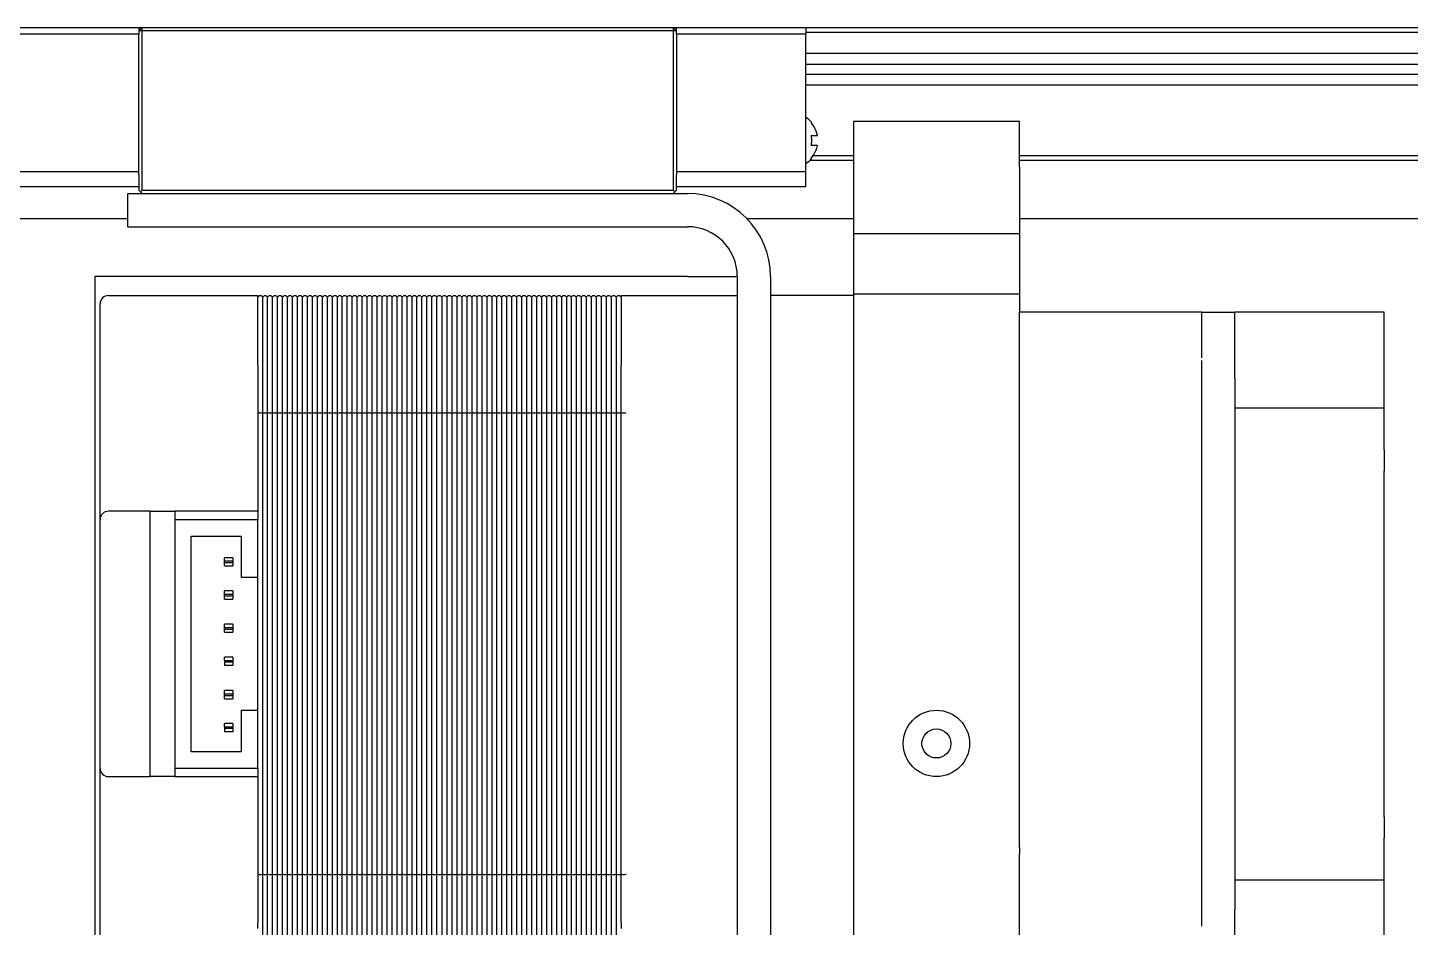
# Model space of a CAD drawing. Header units: millimetres. Extents: x -300 to 1184, y 5 to 1469.
# Drawn here: x 335.7 to 391.2, y 277.4 to 313.5 of the extents above; entities that cross this region are included whole.
import ezdxf

# ---------------------------------------------------------------- set-up
doc = ezdxf.new("R2010")
doc.units = ezdxf.units.MM

msp = doc.modelspace()

# ---------------------------------------------------------------- linework, layer by layer
at = {"color": 7, "linetype": 'Continuous', "lineweight": 25}
for p, q in [((334.97, 313.511), (340.17, 313.511)), ((340.303, 313.511), (340.17, 313.378)), ((340.17, 313.511), (340.17, 313.378)), ((340.17, 313.511), (340.303, 313.511)), ((340.303, 313.378), (340.17, 313.378)), ((340.17, 313.378), (340.17, 313.244)), ((340.303, 313.511), (361.636, 313.511)), ((340.303, 313.378), (340.303, 313.511)), ((340.303, 306.978), (340.303, 313.378)), ((361.636, 313.378), (340.303, 313.378)), ((361.636, 313.511), (361.636, 313.378)), ((361.77, 313.378), (361.636, 313.511)), ((361.636, 313.511), (361.77, 313.511)), ((361.636, 313.378), (361.636, 306.978)), ((361.77, 313.378), (361.636, 313.378)), ((361.77, 313.378), (361.77, 313.511)), ((361.77, 313.511), (366.97, 313.511)), ((361.77, 313.244), (361.77, 313.378)), ((366.97, 313.511), (366.97, 313.244)), ((366.97, 313.511), (494.39, 313.511)), ((461.057, 313.311), (366.97, 313.311)), ((340.17, 313.244), (334.97, 313.244)), ((340.17, 307.732), (340.17, 313.244)), ((366.97, 313.244), (361.77, 313.244)), ((361.77, 313.244), (361.77, 307.732)), ((366.97, 307.732), (366.97, 313.244)), ((366.97, 312.479), (461.057, 312.479)), ((366.97, 312.043), (461.057, 312.043)), ((366.97, 311.646), (461.057, 311.646)), ((366.97, 311.21), (461.057, 311.21)), ((367.179, 309.695), (367.204, 309.695)), ((375.542, 309.744), (368.875, 309.744)), ((368.875, 309.744), (368.875, 307.905)), ((375.542, 307.905), (375.542, 309.744)), ((367.179, 309.181), (367.432, 309.181)), ((367.432, 308.775), (367.179, 308.775)), ((367.263, 308.378), (368.875, 308.378)), ((375.542, 308.378), (461.057, 308.378)), ((368.875, 308.178), (367.125, 308.178)), ((367.204, 308.261), (367.179, 308.261)), ((368.875, 307.905), (368.875, 305.243)), ((461.057, 308.178), (375.542, 308.178)), ((375.542, 307.905), (375.542, 305.243)), ((334.97, 307.732), (340.17, 307.732)), ((340.17, 307.598), (340.17, 307.732)), ((340.17, 307.598), (340.17, 306.978)), ((361.77, 307.732), (366.97, 307.732)), ((361.77, 307.732), (361.77, 307.598)), ((361.77, 306.978), (361.77, 307.598)), ((366.97, 307.111), (366.97, 307.732)), ((340.17, 307.111), (334.97, 307.111)), ((339.731, 305.511), (339.731, 306.844)), ((339.731, 306.844), (362.209, 306.844)), ((340.17, 306.978), (340.236, 306.911)), ((340.236, 306.911), (340.303, 306.978)), ((340.303, 306.844), (340.236, 306.911)), ((340.303, 306.978), (361.636, 306.978)), ((361.636, 306.978), (361.703, 306.911)), ((361.703, 306.911), (361.636, 306.844)), ((361.77, 306.978), (361.703, 306.911)), ((366.97, 307.111), (361.77, 307.111)), ((247.724, 305.844), (339.731, 305.844)), ((364.589, 305.844), (368.875, 305.844)), ((375.542, 305.844), (477.057, 305.844)), ((339.731, 305.511), (362.209, 305.511)), ((368.875, 305.243), (368.875, 302.808)), ((368.875, 305.243), (375.542, 305.243)), ((375.542, 305.243), (375.542, 302.808)), ((338.397, 303.511), (338.397, 269.846)), ((362.209, 303.511), (338.397, 303.511)), ((362.209, 303.511), (364.158, 303.511)), ((364.209, 303.511), (364.209, 274.644)), ((365.542, 303.511), (365.542, 274.644)), ((338.942, 302.744), (344.942, 302.744)), ((345.009, 302.744), (344.942, 302.678)), ((344.942, 302.647), (344.942, 302.744)), ((345.009, 302.744), (345.075, 302.744)), ((345.142, 302.678), (345.075, 302.744)), ((345.209, 302.744), (345.142, 302.678)), ((345.209, 302.744), (345.275, 302.744)), ((345.342, 302.678), (345.275, 302.744)), ((345.409, 302.744), (345.342, 302.678)), ((345.409, 302.744), (345.475, 302.744)), ((345.542, 302.678), (345.475, 302.744)), ((345.609, 302.744), (345.542, 302.678)), ((345.609, 302.744), (345.675, 302.744)), ((345.742, 302.678), (345.675, 302.744)), ((345.809, 302.744), (345.742, 302.678)), ((345.809, 302.744), (345.875, 302.744)), ((345.942, 302.678), (345.875, 302.744)), ((346.009, 302.744), (345.942, 302.678)), ((346.009, 302.744), (346.075, 302.744)), ((346.142, 302.678), (346.075, 302.744)), ((346.209, 302.744), (346.142, 302.678)), ((346.209, 302.744), (346.275, 302.744)), ((346.342, 302.678), (346.275, 302.744)), ((346.409, 302.744), (346.342, 302.678)), ((346.409, 302.744), (346.475, 302.744)), ((346.542, 302.678), (346.475, 302.744)), ((346.609, 302.744), (346.542, 302.678)), ((346.609, 302.744), (346.675, 302.744)), ((346.742, 302.678), (346.675, 302.744)), ((346.809, 302.744), (346.742, 302.678)), ((346.809, 302.744), (346.875, 302.744)), ((346.942, 302.678), (346.875, 302.744)), ((347.009, 302.744), (346.942, 302.678)), ((347.009, 302.744), (347.075, 302.744)), ((347.142, 302.678), (347.075, 302.744)), ((347.209, 302.744), (347.142, 302.678)), ((347.209, 302.744), (347.275, 302.744)), ((347.342, 302.678), (347.275, 302.744)), ((347.409, 302.744), (347.342, 302.678)), ((347.409, 302.744), (347.475, 302.744)), ((347.542, 302.678), (347.475, 302.744)), ((347.609, 302.744), (347.542, 302.678)), ((347.609, 302.744), (347.675, 302.744)), ((347.742, 302.678), (347.675, 302.744)), ((347.809, 302.744), (347.742, 302.678)), ((347.809, 302.744), (347.875, 302.744)), ((347.942, 302.678), (347.875, 302.744)), ((348.009, 302.744), (347.942, 302.678)), ((348.009, 302.744), (348.075, 302.744)), ((348.142, 302.678), (348.075, 302.744)), ((348.209, 302.744), (348.142, 302.678)), ((348.209, 302.744), (348.275, 302.744)), ((348.342, 302.678), (348.275, 302.744)), ((348.409, 302.744), (348.342, 302.678)), ((348.409, 302.744), (348.475, 302.744)), ((348.542, 302.678), (348.475, 302.744)), ((348.609, 302.744), (348.542, 302.678)), ((348.609, 302.744), (348.675, 302.744)), ((348.742, 302.678), (348.675, 302.744)), ((348.809, 302.744), (348.742, 302.678)), ((348.809, 302.744), (348.875, 302.744)), ((348.942, 302.678), (348.875, 302.744)), ((349.009, 302.744), (348.942, 302.678)), ((349.009, 302.744), (349.075, 302.744)), ((349.142, 302.678), (349.075, 302.744)), ((349.209, 302.744), (349.142, 302.678)), ((349.209, 302.744), (349.275, 302.744)), ((349.342, 302.678), (349.275, 302.744)), ((349.409, 302.744), (349.342, 302.678)), ((349.409, 302.744), (349.475, 302.744)), ((349.542, 302.678), (349.475, 302.744)), ((349.609, 302.744), (349.542, 302.678)), ((349.609, 302.744), (349.675, 302.744)), ((349.742, 302.678), (349.675, 302.744)), ((349.809, 302.744), (349.742, 302.678)), ((349.809, 302.744), (349.875, 302.744)), ((349.942, 302.678), (349.875, 302.744)), ((350.009, 302.744), (349.942, 302.678)), ((350.009, 302.744), (350.075, 302.744)), ((350.142, 302.678), (350.075, 302.744)), ((350.209, 302.744), (350.142, 302.678)), ((350.209, 302.744), (350.275, 302.744)), ((350.342, 302.678), (350.275, 302.744)), ((350.409, 302.744), (350.342, 302.678)), ((350.409, 302.744), (350.475, 302.744)), ((350.542, 302.678), (350.475, 302.744)), ((350.609, 302.744), (350.542, 302.678)), ((350.609, 302.744), (350.675, 302.744)), ((350.742, 302.678), (350.675, 302.744)), ((350.809, 302.744), (350.742, 302.678)), ((350.809, 302.744), (350.875, 302.744)), ((350.942, 302.678), (350.875, 302.744)), ((351.009, 302.744), (350.942, 302.678)), ((351.009, 302.744), (351.075, 302.744)), ((351.142, 302.678), (351.075, 302.744)), ((351.209, 302.744), (351.142, 302.678)), ((351.209, 302.744), (351.275, 302.744)), ((351.342, 302.678), (351.275, 302.744)), ((351.409, 302.744), (351.342, 302.678)), ((351.409, 302.744), (351.475, 302.744)), ((351.542, 302.678), (351.475, 302.744)), ((351.609, 302.744), (351.542, 302.678)), ((351.609, 302.744), (351.675, 302.744)), ((351.742, 302.678), (351.675, 302.744)), ((351.809, 302.744), (351.742, 302.678)), ((351.809, 302.744), (351.875, 302.744)), ((351.942, 302.678), (351.875, 302.744)), ((352.009, 302.744), (351.942, 302.678)), ((352.009, 302.744), (352.075, 302.744)), ((352.142, 302.678), (352.075, 302.744)), ((352.209, 302.744), (352.142, 302.678)), ((352.209, 302.744), (352.275, 302.744)), ((352.342, 302.678), (352.275, 302.744)), ((352.409, 302.744), (352.342, 302.678)), ((352.409, 302.744), (352.475, 302.744)), ((352.542, 302.678), (352.475, 302.744)), ((352.609, 302.744), (352.542, 302.678)), ((352.609, 302.744), (352.675, 302.744)), ((352.742, 302.678), (352.675, 302.744)), ((352.809, 302.744), (352.742, 302.678)), ((352.809, 302.744), (352.875, 302.744)), ((352.942, 302.678), (352.875, 302.744)), ((353.009, 302.744), (352.942, 302.678)), ((353.009, 302.744), (353.075, 302.744)), ((353.142, 302.678), (353.075, 302.744)), ((353.209, 302.744), (353.142, 302.678)), ((353.209, 302.744), (353.275, 302.744)), ((353.342, 302.678), (353.275, 302.744)), ((353.409, 302.744), (353.342, 302.678)), ((353.409, 302.744), (353.475, 302.744)), ((353.542, 302.678), (353.475, 302.744)), ((353.609, 302.744), (353.542, 302.678)), ((353.609, 302.744), (353.675, 302.744)), ((353.742, 302.678), (353.675, 302.744)), ((353.809, 302.744), (353.742, 302.678)), ((353.809, 302.744), (353.875, 302.744)), ((353.942, 302.678), (353.875, 302.744)), ((354.009, 302.744), (353.942, 302.678)), ((354.009, 302.744), (354.075, 302.744)), ((354.142, 302.678), (354.075, 302.744)), ((354.209, 302.744), (354.142, 302.678)), ((354.209, 302.744), (354.275, 302.744)), ((354.342, 302.678), (354.275, 302.744)), ((354.409, 302.744), (354.342, 302.678)), ((354.409, 302.744), (354.475, 302.744)), ((354.542, 302.678), (354.475, 302.744)), ((354.609, 302.744), (354.542, 302.678)), ((354.609, 302.744), (354.675, 302.744)), ((354.742, 302.678), (354.675, 302.744)), ((354.809, 302.744), (354.742, 302.678)), ((354.809, 302.744), (354.875, 302.744)), ((354.942, 302.678), (354.875, 302.744)), ((355.009, 302.744), (354.942, 302.678)), ((355.009, 302.744), (355.075, 302.744)), ((355.142, 302.678), (355.075, 302.744)), ((355.209, 302.744), (355.142, 302.678)), ((355.209, 302.744), (355.275, 302.744)), ((355.342, 302.678), (355.275, 302.744)), ((355.409, 302.744), (355.342, 302.678)), ((355.409, 302.744), (355.475, 302.744)), ((355.542, 302.678), (355.475, 302.744)), ((355.609, 302.744), (355.542, 302.678)), ((355.609, 302.744), (355.675, 302.744)), ((355.742, 302.678), (355.675, 302.744)), ((355.809, 302.744), (355.742, 302.678)), ((355.809, 302.744), (355.875, 302.744)), ((355.942, 302.678), (355.875, 302.744)), ((356.009, 302.744), (355.942, 302.678)), ((356.009, 302.744), (356.075, 302.744)), ((356.142, 302.678), (356.075, 302.744)), ((356.209, 302.744), (356.142, 302.678)), ((356.209, 302.744), (356.275, 302.744)), ((356.342, 302.678), (356.275, 302.744)), ((356.409, 302.744), (356.342, 302.678)), ((356.409, 302.744), (356.475, 302.744)), ((356.542, 302.678), (356.475, 302.744)), ((356.609, 302.744), (356.542, 302.678)), ((356.609, 302.744), (356.675, 302.744)), ((356.742, 302.678), (356.675, 302.744)), ((356.809, 302.744), (356.742, 302.678)), ((356.809, 302.744), (356.875, 302.744)), ((356.942, 302.678), (356.875, 302.744)), ((357.009, 302.744), (356.942, 302.678)), ((357.009, 302.744), (357.075, 302.744)), ((357.142, 302.678), (357.075, 302.744)), ((357.209, 302.744), (357.142, 302.678)), ((357.209, 302.744), (357.275, 302.744)), ((357.342, 302.678), (357.275, 302.744)), ((357.409, 302.744), (357.342, 302.678)), ((357.409, 302.744), (357.475, 302.744)), ((357.542, 302.678), (357.475, 302.744)), ((357.609, 302.744), (357.542, 302.678)), ((357.609, 302.744), (357.675, 302.744)), ((357.742, 302.678), (357.675, 302.744)), ((357.809, 302.744), (357.742, 302.678)), ((357.809, 302.744), (357.875, 302.744)), ((357.942, 302.678), (357.875, 302.744)), ((358.009, 302.744), (357.942, 302.678)), ((358.009, 302.744), (358.075, 302.744)), ((358.142, 302.678), (358.075, 302.744)), ((358.209, 302.744), (358.142, 302.678)), ((358.209, 302.744), (358.275, 302.744)), ((358.342, 302.678), (358.275, 302.744)), ((358.409, 302.744), (358.342, 302.678)), ((358.409, 302.744), (358.475, 302.744)), ((358.542, 302.678), (358.475, 302.744)), ((358.609, 302.744), (358.542, 302.678)), ((358.609, 302.744), (358.675, 302.744)), ((358.742, 302.678), (358.675, 302.744)), ((358.809, 302.744), (358.742, 302.678)), ((358.809, 302.744), (358.875, 302.744)), ((358.942, 302.678), (358.875, 302.744)), ((359.009, 302.744), (358.942, 302.678)), ((359.009, 302.744), (359.075, 302.744)), ((359.142, 302.678), (359.075, 302.744)), ((359.209, 302.744), (359.142, 302.678)), ((359.209, 302.744), (359.275, 302.744)), ((359.342, 302.678), (359.275, 302.744)), ((359.409, 302.744), (359.342, 302.678)), ((359.409, 302.744), (359.475, 302.744)), ((359.542, 302.678), (359.475, 302.744)), ((359.542, 302.744), (364.209, 302.744)), ((359.542, 302.744), (359.542, 302.647)), ((368.875, 302.744), (365.542, 302.744)), ((368.875, 302.808), (368.875, 302.744)), ((368.875, 302.808), (375.542, 302.808)), ((368.875, 302.744), (368.875, 299.744)), ((375.542, 302.808), (375.542, 302.078)), ((338.609, 299.94), (338.609, 302.411)), ((344.942, 300.175), (344.942, 302.647)), ((345.142, 298.003), (345.142, 302.678)), ((345.342, 298.003), (345.342, 302.678)), ((345.542, 298.003), (345.542, 302.678)), ((345.742, 298.003), (345.742, 302.678)), ((345.942, 298.003), (345.942, 302.678)), ((346.142, 298.003), (346.142, 302.678)), ((346.342, 298.003), (346.342, 302.678)), ((346.542, 298.003), (346.542, 302.678)), ((346.742, 298.003), (346.742, 302.678)), ((346.942, 298.003), (346.942, 302.678)), ((347.142, 298.003), (347.142, 302.678)), ((347.342, 298.003), (347.342, 302.678)), ((347.542, 298.003), (347.542, 302.678)), ((347.742, 298.003), (347.742, 302.678)), ((347.942, 298.003), (347.942, 302.678)), ((348.142, 298.003), (348.142, 302.678)), ((348.342, 298.003), (348.342, 302.678)), ((348.542, 298.003), (348.542, 302.678)), ((348.742, 298.003), (348.742, 302.678)), ((348.942, 298.003), (348.942, 302.678)), ((349.142, 298.003), (349.142, 302.678)), ((349.342, 298.003), (349.342, 302.678)), ((349.542, 298.003), (349.542, 302.678)), ((349.742, 298.003), (349.742, 302.678)), ((349.942, 298.003), (349.942, 302.678)), ((350.142, 298.003), (350.142, 302.678)), ((350.342, 298.003), (350.342, 302.678)), ((350.542, 298.003), (350.542, 302.678)), ((350.742, 298.003), (350.742, 302.678)), ((350.942, 298.003), (350.942, 302.678)), ((351.142, 298.003), (351.142, 302.678)), ((351.342, 298.003), (351.342, 302.678)), ((351.542, 298.003), (351.542, 302.678)), ((351.742, 298.003), (351.742, 302.678)), ((351.942, 298.003), (351.942, 302.678)), ((352.142, 298.003), (352.142, 302.678)), ((352.342, 302.678), (352.342, 298.003)), ((352.542, 302.678), (352.542, 298.003)), ((352.742, 302.678), (352.742, 298.003)), ((352.942, 302.678), (352.942, 298.003)), ((353.142, 302.678), (353.142, 298.003)), ((353.342, 302.678), (353.342, 298.003)), ((353.542, 302.678), (353.542, 298.003)), ((353.742, 302.678), (353.742, 298.003)), ((353.942, 302.678), (353.942, 298.003)), ((354.142, 302.678), (354.142, 298.003)), ((354.342, 302.678), (354.342, 298.003)), ((354.542, 302.678), (354.542, 298.003)), ((354.742, 302.678), (354.742, 298.003)), ((354.942, 302.678), (354.942, 298.003)), ((355.142, 302.678), (355.142, 298.003)), ((355.342, 302.678), (355.342, 298.003)), ((355.542, 302.678), (355.542, 298.003)), ((355.742, 302.678), (355.742, 298.003)), ((355.942, 302.678), (355.942, 298.003)), ((356.142, 302.678), (356.142, 298.003)), ((356.342, 302.678), (356.342, 298.003)), ((356.542, 302.678), (356.542, 298.003)), ((356.742, 302.678), (356.742, 298.003)), ((356.942, 302.678), (356.942, 298.003)), ((357.142, 302.678), (357.142, 298.003)), ((357.342, 302.678), (357.342, 298.003)), ((357.542, 302.678), (357.542, 298.003)), ((357.742, 302.678), (357.742, 298.003)), ((357.942, 302.678), (357.942, 298.003)), ((358.142, 302.678), (358.142, 298.003)), ((358.342, 302.678), (358.342, 298.003)), ((358.542, 302.678), (358.542, 298.003)), ((358.742, 302.678), (358.742, 298.003)), ((358.942, 302.678), (358.942, 298.003)), ((359.142, 302.678), (359.142, 298.003)), ((359.342, 302.678), (359.342, 298.003)), ((359.542, 302.647), (359.542, 300.175)), ((375.542, 280.564), (375.542, 302.078)), ((382.742, 302.078), (375.542, 302.078)), ((382.875, 302.078), (382.742, 302.078)), ((382.875, 302.078), (384.204, 302.078)), ((382.875, 300.245), (382.875, 302.078)), ((390.204, 302.078), (384.204, 302.078)), ((384.204, 299.411), (384.204, 302.078)), ((390.204, 298.23), (390.204, 302.078)), ((344.942, 299.94), (344.942, 300.175)), ((359.542, 300.175), (359.542, 299.94)), ((382.871, 299.411), (382.871, 300.132)), ((338.609, 293.744), (338.609, 299.94)), ((344.942, 299.94), (344.942, 294.078)), ((359.542, 277.549), (359.542, 299.94)), ((368.875, 299.744), (368.875, 279.606)), ((382.871, 278.078), (382.871, 299.411)), ((384.204, 299.411), (384.204, 299.078)), ((384.204, 299.078), (384.204, 278.411)), ((345.009, 298.03), (344.942, 298.003)), ((345.009, 298.03), (345.075, 298.03)), ((345.142, 298.003), (345.075, 298.03)), ((345.209, 298.03), (345.142, 298.003)), ((345.142, 279.486), (345.142, 298.003)), ((345.209, 298.03), (345.275, 298.03)), ((345.342, 298.003), (345.275, 298.03)), ((345.409, 298.03), (345.342, 298.003)), ((345.342, 279.486), (345.342, 298.003)), ((345.409, 298.03), (345.475, 298.03)), ((345.542, 298.003), (345.475, 298.03)), ((345.609, 298.03), (345.542, 298.003)), ((345.542, 279.486), (345.542, 298.003)), ((345.609, 298.03), (345.675, 298.03)), ((345.742, 298.003), (345.675, 298.03)), ((345.809, 298.03), (345.742, 298.003)), ((345.742, 279.486), (345.742, 298.003)), ((345.809, 298.03), (345.875, 298.03)), ((345.942, 298.003), (345.875, 298.03)), ((346.009, 298.03), (345.942, 298.003)), ((345.942, 279.486), (345.942, 298.003)), ((346.009, 298.03), (346.075, 298.03)), ((346.142, 298.003), (346.075, 298.03)), ((346.209, 298.03), (346.142, 298.003)), ((346.142, 279.486), (346.142, 298.003)), ((346.209, 298.03), (346.275, 298.03)), ((346.342, 298.003), (346.275, 298.03)), ((346.409, 298.03), (346.342, 298.003)), ((346.342, 279.486), (346.342, 298.003)), ((346.409, 298.03), (346.475, 298.03)), ((346.542, 298.003), (346.475, 298.03)), ((346.609, 298.03), (346.542, 298.003)), ((346.542, 279.486), (346.542, 298.003)), ((346.609, 298.03), (346.675, 298.03)), ((346.742, 298.003), (346.675, 298.03)), ((346.809, 298.03), (346.742, 298.003)), ((346.742, 279.486), (346.742, 298.003)), ((346.809, 298.03), (346.875, 298.03)), ((346.942, 298.003), (346.875, 298.03)), ((347.009, 298.03), (346.942, 298.003)), ((346.942, 279.486), (346.942, 298.003)), ((347.009, 298.03), (347.075, 298.03)), ((347.142, 298.003), (347.075, 298.03)), ((347.209, 298.03), (347.142, 298.003)), ((347.142, 279.486), (347.142, 298.003)), ((347.209, 298.03), (347.275, 298.03)), ((347.342, 298.003), (347.275, 298.03)), ((347.409, 298.03), (347.342, 298.003)), ((347.342, 279.486), (347.342, 298.003)), ((347.409, 298.03), (347.475, 298.03)), ((347.542, 298.003), (347.475, 298.03)), ((347.609, 298.03), (347.542, 298.003)), ((347.542, 279.486), (347.542, 298.003)), ((347.609, 298.03), (347.675, 298.03)), ((347.742, 298.003), (347.675, 298.03)), ((347.809, 298.03), (347.742, 298.003)), ((347.742, 279.486), (347.742, 298.003)), ((347.809, 298.03), (347.875, 298.03)), ((347.942, 298.003), (347.875, 298.03)), ((348.009, 298.03), (347.942, 298.003)), ((347.942, 279.486), (347.942, 298.003)), ((348.009, 298.03), (348.075, 298.03)), ((348.142, 298.003), (348.075, 298.03)), ((348.209, 298.03), (348.142, 298.003)), ((348.142, 279.486), (348.142, 298.003)), ((348.209, 298.03), (348.275, 298.03)), ((348.342, 298.003), (348.275, 298.03)), ((348.409, 298.03), (348.342, 298.003)), ((348.342, 279.486), (348.342, 298.003)), ((348.409, 298.03), (348.475, 298.03)), ((348.542, 298.003), (348.475, 298.03)), ((348.609, 298.03), (348.542, 298.003)), ((348.542, 279.486), (348.542, 298.003)), ((348.609, 298.03), (348.675, 298.03)), ((348.742, 298.003), (348.675, 298.03)), ((348.809, 298.03), (348.742, 298.003)), ((348.742, 279.486), (348.742, 298.003)), ((348.809, 298.03), (348.875, 298.03)), ((348.942, 298.003), (348.875, 298.03)), ((349.009, 298.03), (348.942, 298.003)), ((348.942, 279.486), (348.942, 298.003)), ((349.009, 298.03), (349.075, 298.03)), ((349.142, 298.003), (349.075, 298.03)), ((349.209, 298.03), (349.142, 298.003)), ((349.142, 279.486), (349.142, 298.003)), ((349.209, 298.03), (349.275, 298.03)), ((349.342, 298.003), (349.275, 298.03)), ((349.409, 298.03), (349.342, 298.003)), ((349.342, 279.486), (349.342, 298.003)), ((349.409, 298.03), (349.475, 298.03)), ((349.542, 298.003), (349.475, 298.03)), ((349.609, 298.03), (349.542, 298.003)), ((349.542, 279.486), (349.542, 298.003)), ((349.609, 298.03), (349.675, 298.03)), ((349.742, 298.003), (349.675, 298.03)), ((349.809, 298.03), (349.742, 298.003)), ((349.742, 279.486), (349.742, 298.003)), ((349.809, 298.03), (349.875, 298.03)), ((349.942, 298.003), (349.875, 298.03)), ((350.009, 298.03), (349.942, 298.003)), ((349.942, 279.486), (349.942, 298.003)), ((350.009, 298.03), (350.075, 298.03)), ((350.142, 298.003), (350.075, 298.03)), ((350.209, 298.03), (350.142, 298.003)), ((350.142, 279.486), (350.142, 298.003)), ((350.209, 298.03), (350.275, 298.03)), ((350.342, 298.003), (350.275, 298.03)), ((350.409, 298.03), (350.342, 298.003)), ((350.342, 279.486), (350.342, 298.003)), ((350.409, 298.03), (350.475, 298.03)), ((350.542, 298.003), (350.475, 298.03)), ((350.609, 298.03), (350.542, 298.003)), ((350.542, 279.486), (350.542, 298.003)), ((350.609, 298.03), (350.675, 298.03)), ((350.742, 298.003), (350.675, 298.03)), ((350.809, 298.03), (350.742, 298.003)), ((350.742, 279.486), (350.742, 298.003)), ((350.809, 298.03), (350.875, 298.03)), ((350.942, 298.003), (350.875, 298.03)), ((351.009, 298.03), (350.942, 298.003)), ((350.942, 279.486), (350.942, 298.003)), ((351.009, 298.03), (351.075, 298.03)), ((351.142, 298.003), (351.075, 298.03)), ((351.209, 298.03), (351.142, 298.003)), ((351.142, 279.486), (351.142, 298.003)), ((351.209, 298.03), (351.275, 298.03)), ((351.342, 298.003), (351.275, 298.03)), ((351.409, 298.03), (351.342, 298.003)), ((351.342, 279.486), (351.342, 298.003)), ((351.409, 298.03), (351.475, 298.03)), ((351.542, 298.003), (351.475, 298.03)), ((351.609, 298.03), (351.542, 298.003)), ((351.542, 279.486), (351.542, 298.003)), ((351.609, 298.03), (351.675, 298.03)), ((351.742, 298.003), (351.675, 298.03)), ((351.809, 298.03), (351.742, 298.003)), ((351.742, 279.486), (351.742, 298.003)), ((351.809, 298.03), (351.875, 298.03)), ((351.942, 298.003), (351.875, 298.03)), ((352.009, 298.03), (351.942, 298.003)), ((351.942, 279.486), (351.942, 298.003)), ((352.009, 298.03), (352.075, 298.03)), ((352.142, 298.003), (352.075, 298.03)), ((352.209, 298.03), (352.142, 298.003)), ((352.142, 279.486), (352.142, 298.003)), ((352.209, 298.03), (352.275, 298.03)), ((352.342, 298.003), (352.275, 298.03)), ((352.409, 298.03), (352.342, 298.003)), ((352.342, 298.003), (352.342, 279.486)), ((352.409, 298.03), (352.475, 298.03)), ((352.542, 298.003), (352.475, 298.03)), ((352.609, 298.03), (352.542, 298.003)), ((352.542, 298.003), (352.542, 279.486)), ((352.609, 298.03), (352.675, 298.03)), ((352.742, 298.003), (352.675, 298.03)), ((352.809, 298.03), (352.742, 298.003)), ((352.742, 298.003), (352.742, 279.486)), ((352.809, 298.03), (352.875, 298.03)), ((352.942, 298.003), (352.875, 298.03)), ((353.009, 298.03), (352.942, 298.003)), ((352.942, 298.003), (352.942, 279.486)), ((353.009, 298.03), (353.075, 298.03)), ((353.142, 298.003), (353.075, 298.03)), ((353.209, 298.03), (353.142, 298.003)), ((353.142, 298.003), (353.142, 279.486)), ((353.209, 298.03), (353.275, 298.03)), ((353.342, 298.003), (353.275, 298.03)), ((353.409, 298.03), (353.342, 298.003)), ((353.342, 298.003), (353.342, 279.486)), ((353.409, 298.03), (353.475, 298.03)), ((353.542, 298.003), (353.475, 298.03)), ((353.609, 298.03), (353.542, 298.003)), ((353.542, 298.003), (353.542, 279.486)), ((353.609, 298.03), (353.675, 298.03)), ((353.742, 298.003), (353.675, 298.03)), ((353.809, 298.03), (353.742, 298.003)), ((353.742, 298.003), (353.742, 279.486)), ((353.809, 298.03), (353.875, 298.03)), ((353.942, 298.003), (353.875, 298.03)), ((354.009, 298.03), (353.942, 298.003)), ((353.942, 298.003), (353.942, 279.486)), ((354.009, 298.03), (354.075, 298.03)), ((354.142, 298.003), (354.075, 298.03)), ((354.209, 298.03), (354.142, 298.003)), ((354.142, 298.003), (354.142, 279.486)), ((354.209, 298.03), (354.275, 298.03)), ((354.342, 298.003), (354.275, 298.03)), ((354.409, 298.03), (354.342, 298.003)), ((354.342, 298.003), (354.342, 279.486)), ((354.409, 298.03), (354.475, 298.03)), ((354.542, 298.003), (354.475, 298.03)), ((354.609, 298.03), (354.542, 298.003)), ((354.542, 298.003), (354.542, 279.486)), ((354.609, 298.03), (354.675, 298.03)), ((354.742, 298.003), (354.675, 298.03)), ((354.809, 298.03), (354.742, 298.003)), ((354.742, 298.003), (354.742, 279.486)), ((354.809, 298.03), (354.875, 298.03)), ((354.942, 298.003), (354.875, 298.03)), ((355.009, 298.03), (354.942, 298.003)), ((354.942, 298.003), (354.942, 279.486)), ((355.009, 298.03), (355.075, 298.03)), ((355.142, 298.003), (355.075, 298.03)), ((355.209, 298.03), (355.142, 298.003)), ((355.142, 298.003), (355.142, 279.486)), ((355.209, 298.03), (355.275, 298.03)), ((355.342, 298.003), (355.275, 298.03)), ((355.409, 298.03), (355.342, 298.003)), ((355.342, 298.003), (355.342, 279.486)), ((355.409, 298.03), (355.475, 298.03)), ((355.542, 298.003), (355.475, 298.03)), ((355.609, 298.03), (355.542, 298.003)), ((355.542, 298.003), (355.542, 279.486)), ((355.609, 298.03), (355.675, 298.03)), ((355.742, 298.003), (355.675, 298.03)), ((355.809, 298.03), (355.742, 298.003)), ((355.742, 298.003), (355.742, 279.486)), ((355.809, 298.03), (355.875, 298.03)), ((355.942, 298.003), (355.875, 298.03)), ((356.009, 298.03), (355.942, 298.003)), ((355.942, 298.003), (355.942, 279.486)), ((356.009, 298.03), (356.075, 298.03)), ((356.142, 298.003), (356.075, 298.03)), ((356.209, 298.03), (356.142, 298.003)), ((356.142, 298.003), (356.142, 279.486)), ((356.209, 298.03), (356.275, 298.03)), ((356.342, 298.003), (356.275, 298.03)), ((356.409, 298.03), (356.342, 298.003)), ((356.342, 298.003), (356.342, 279.486)), ((356.409, 298.03), (356.475, 298.03)), ((356.542, 298.003), (356.475, 298.03)), ((356.609, 298.03), (356.542, 298.003)), ((356.542, 298.003), (356.542, 279.486)), ((356.609, 298.03), (356.675, 298.03)), ((356.742, 298.003), (356.675, 298.03)), ((356.809, 298.03), (356.742, 298.003)), ((356.742, 298.003), (356.742, 279.486)), ((356.809, 298.03), (356.875, 298.03)), ((356.942, 298.003), (356.875, 298.03)), ((357.009, 298.03), (356.942, 298.003)), ((356.942, 298.003), (356.942, 279.486)), ((357.009, 298.03), (357.075, 298.03)), ((357.142, 298.003), (357.075, 298.03)), ((357.209, 298.03), (357.142, 298.003)), ((357.142, 298.003), (357.142, 279.486)), ((357.209, 298.03), (357.275, 298.03)), ((357.342, 298.003), (357.275, 298.03)), ((357.409, 298.03), (357.342, 298.003)), ((357.342, 298.003), (357.342, 279.486)), ((357.409, 298.03), (357.475, 298.03)), ((357.542, 298.003), (357.475, 298.03)), ((357.609, 298.03), (357.542, 298.003)), ((357.542, 298.003), (357.542, 279.486)), ((357.609, 298.03), (357.675, 298.03)), ((357.742, 298.003), (357.675, 298.03)), ((357.809, 298.03), (357.742, 298.003)), ((357.742, 298.003), (357.742, 279.486)), ((357.809, 298.03), (357.875, 298.03)), ((357.942, 298.003), (357.875, 298.03)), ((358.009, 298.03), (357.942, 298.003)), ((357.942, 298.003), (357.942, 279.486)), ((358.009, 298.03), (358.075, 298.03)), ((358.142, 298.003), (358.075, 298.03)), ((358.209, 298.03), (358.142, 298.003)), ((358.142, 298.003), (358.142, 279.486)), ((358.209, 298.03), (358.275, 298.03)), ((358.342, 298.003), (358.275, 298.03)), ((358.409, 298.03), (358.342, 298.003)), ((358.342, 298.003), (358.342, 279.486)), ((358.409, 298.03), (358.475, 298.03)), ((358.542, 298.003), (358.475, 298.03)), ((358.609, 298.03), (358.542, 298.003)), ((358.542, 298.003), (358.542, 279.486)), ((358.609, 298.03), (358.675, 298.03)), ((358.742, 298.003), (358.675, 298.03)), ((358.809, 298.03), (358.742, 298.003)), ((358.742, 298.003), (358.742, 279.486)), ((358.809, 298.03), (358.875, 298.03)), ((358.942, 298.003), (358.875, 298.03)), ((359.009, 298.03), (358.942, 298.003)), ((358.942, 298.003), (358.942, 279.486)), ((359.009, 298.03), (359.075, 298.03)), ((359.142, 298.003), (359.075, 298.03)), ((359.209, 298.03), (359.142, 298.003)), ((359.142, 298.003), (359.142, 279.486)), ((359.209, 298.03), (359.275, 298.03)), ((359.342, 298.003), (359.275, 298.03)), ((359.409, 298.03), (359.342, 298.003)), ((359.342, 298.003), (359.342, 279.486)), ((359.409, 298.03), (359.475, 298.03)), ((359.542, 298.003), (359.475, 298.03)), ((359.609, 298.03), (359.542, 298.003)), ((359.609, 298.03), (359.675, 298.03)), ((359.742, 298.003), (359.675, 298.03)), ((384.204, 298.23), (390.204, 298.23)), ((390.204, 296.54), (390.204, 298.23)), ((390.204, 296.54), (390.204, 295.69)), ((390.204, 281.799), (390.204, 295.69)), ((340.609, 294.078), (338.942, 294.078)), ((340.609, 294.078), (341.609, 294.078)), ((340.609, 294.078), (340.609, 283.411)), ((341.609, 294.078), (341.609, 293.744)), ((344.942, 294.078), (341.609, 294.078)), ((344.942, 294.078), (344.942, 293.744)), ((338.609, 283.744), (338.609, 293.744)), ((341.609, 293.744), (341.609, 283.744)), ((341.609, 293.744), (344.942, 293.744)), ((344.942, 291.411), (344.942, 293.744)), ((342.275, 293.078), (344.275, 293.078)), ((342.275, 284.411), (342.275, 293.078)), ((344.275, 293.078), (344.275, 291.411)), ((343.609, 292.078), (343.609, 292.211)), ((343.942, 292.211), (343.609, 292.211)), ((343.942, 292.211), (343.942, 292.078)), ((343.609, 292.011), (343.609, 292.078)), ((343.609, 292.078), (343.942, 292.078)), ((343.609, 292.011), (343.942, 292.011)), ((343.609, 291.878), (343.609, 292.011)), ((343.609, 291.878), (343.942, 291.878)), ((343.942, 292.078), (343.942, 292.011)), ((343.942, 292.011), (343.942, 291.878)), ((344.942, 291.411), (344.275, 291.411)), ((344.942, 286.078), (344.942, 291.411)), ((343.609, 290.744), (343.609, 290.878)), ((343.942, 290.878), (343.609, 290.878)), ((343.609, 290.678), (343.609, 290.744)), ((343.609, 290.744), (343.942, 290.744)), ((343.609, 290.678), (343.942, 290.678)), ((343.609, 290.544), (343.609, 290.678)), ((343.609, 290.544), (343.942, 290.544)), ((343.942, 290.878), (343.942, 290.744)), ((343.942, 290.744), (343.942, 290.678)), ((343.942, 290.678), (343.942, 290.544)), ((343.609, 289.411), (343.609, 289.544)), ((343.942, 289.544), (343.609, 289.544)), ((343.942, 289.544), (343.942, 289.411)), ((343.609, 289.411), (343.942, 289.411)), ((343.609, 289.344), (343.609, 289.411)), ((343.609, 289.344), (343.942, 289.344)), ((343.609, 289.211), (343.609, 289.344)), ((343.609, 289.211), (343.942, 289.211)), ((343.942, 289.411), (343.942, 289.344)), ((343.942, 289.344), (343.942, 289.211)), ((343.609, 288.078), (343.609, 288.211)), ((343.942, 288.211), (343.609, 288.211)), ((343.609, 288.078), (343.942, 288.078)), ((343.609, 288.078), (343.609, 288.011)), ((343.942, 288.011), (343.609, 288.011)), ((343.609, 288.011), (343.609, 287.878)), ((343.942, 287.878), (343.609, 287.878)), ((343.942, 288.211), (343.942, 288.078)), ((343.942, 288.078), (343.942, 288.011)), ((343.942, 288.011), (343.942, 287.878)), ((343.609, 286.744), (343.609, 286.878)), ((343.942, 286.878), (343.609, 286.878)), ((343.609, 286.678), (343.609, 286.744)), ((343.609, 286.744), (343.942, 286.744)), ((343.609, 286.678), (343.942, 286.678)), ((343.609, 286.544), (343.609, 286.678)), ((343.942, 286.878), (343.942, 286.744)), ((343.942, 286.744), (343.942, 286.678)), ((343.942, 286.678), (343.942, 286.544)), ((343.609, 286.544), (343.942, 286.544)), ((343.942, 285.544), (343.609, 285.544)), ((343.609, 285.411), (343.609, 285.544)), ((343.942, 285.544), (343.942, 285.411)), ((344.275, 286.078), (344.275, 284.411)), ((344.275, 286.078), (344.942, 286.078)), ((344.942, 283.744), (344.942, 286.078)), ((343.609, 285.411), (343.609, 285.344)), ((343.609, 285.411), (343.942, 285.411)), ((343.942, 285.344), (343.609, 285.344)), ((343.609, 285.344), (343.609, 285.211)), ((343.942, 285.211), (343.609, 285.211)), ((343.942, 285.411), (343.942, 285.344)), ((343.942, 285.344), (343.942, 285.211)), ((344.275, 284.411), (342.275, 284.411)), ((338.609, 277.549), (338.609, 283.744)), ((338.942, 283.411), (340.609, 283.411)), ((341.609, 283.411), (340.609, 283.411)), ((341.609, 283.744), (341.609, 283.411)), ((344.942, 283.744), (341.609, 283.744)), ((341.609, 283.411), (344.942, 283.411)), ((344.942, 283.744), (344.942, 283.411)), ((344.942, 283.411), (344.942, 277.549)), ((390.204, 281.799), (390.204, 280.949)), ((375.542, 280.567), (375.542, 280.3)), ((390.204, 279.259), (390.204, 280.949)), ((375.542, 276.302), (375.542, 280.3)), ((345.009, 279.459), (344.942, 279.486)), ((345.075, 279.459), (345.009, 279.459)), ((345.142, 279.486), (345.075, 279.459)), ((345.142, 274.811), (345.142, 279.486)), ((345.209, 279.459), (345.142, 279.486)), ((345.275, 279.459), (345.209, 279.459)), ((345.342, 279.486), (345.275, 279.459)), ((345.342, 274.811), (345.342, 279.486)), ((345.409, 279.459), (345.342, 279.486)), ((345.475, 279.459), (345.409, 279.459)), ((345.542, 279.486), (345.475, 279.459)), ((345.542, 274.811), (345.542, 279.486)), ((345.609, 279.459), (345.542, 279.486)), ((345.675, 279.459), (345.609, 279.459)), ((345.742, 279.486), (345.675, 279.459)), ((345.742, 274.811), (345.742, 279.486)), ((345.809, 279.459), (345.742, 279.486)), ((345.875, 279.459), (345.809, 279.459)), ((345.942, 279.486), (345.875, 279.459)), ((345.942, 274.811), (345.942, 279.486)), ((346.009, 279.459), (345.942, 279.486)), ((346.075, 279.459), (346.009, 279.459)), ((346.142, 279.486), (346.075, 279.459)), ((346.142, 274.811), (346.142, 279.486)), ((346.209, 279.459), (346.142, 279.486)), ((346.275, 279.459), (346.209, 279.459)), ((346.342, 279.486), (346.275, 279.459)), ((346.342, 274.811), (346.342, 279.486)), ((346.409, 279.459), (346.342, 279.486)), ((346.475, 279.459), (346.409, 279.459)), ((346.542, 279.486), (346.475, 279.459)), ((346.542, 274.811), (346.542, 279.486)), ((346.609, 279.459), (346.542, 279.486)), ((346.675, 279.459), (346.609, 279.459)), ((346.742, 279.486), (346.675, 279.459)), ((346.742, 274.811), (346.742, 279.486)), ((346.809, 279.459), (346.742, 279.486)), ((346.875, 279.459), (346.809, 279.459)), ((346.942, 279.486), (346.875, 279.459)), ((346.942, 274.811), (346.942, 279.486)), ((347.009, 279.459), (346.942, 279.486)), ((347.075, 279.459), (347.009, 279.459)), ((347.142, 279.486), (347.075, 279.459)), ((347.142, 274.811), (347.142, 279.486)), ((347.209, 279.459), (347.142, 279.486)), ((347.275, 279.459), (347.209, 279.459)), ((347.342, 279.486), (347.275, 279.459)), ((347.342, 274.811), (347.342, 279.486)), ((347.409, 279.459), (347.342, 279.486)), ((347.475, 279.459), (347.409, 279.459)), ((347.542, 279.486), (347.475, 279.459)), ((347.542, 274.811), (347.542, 279.486)), ((347.609, 279.459), (347.542, 279.486)), ((347.675, 279.459), (347.609, 279.459)), ((347.742, 279.486), (347.675, 279.459)), ((347.742, 274.811), (347.742, 279.486)), ((347.809, 279.459), (347.742, 279.486)), ((347.875, 279.459), (347.809, 279.459)), ((347.942, 279.486), (347.875, 279.459)), ((347.942, 274.811), (347.942, 279.486)), ((348.009, 279.459), (347.942, 279.486)), ((348.075, 279.459), (348.009, 279.459)), ((348.142, 279.486), (348.075, 279.459)), ((348.142, 274.811), (348.142, 279.486)), ((348.209, 279.459), (348.142, 279.486)), ((348.275, 279.459), (348.209, 279.459)), ((348.342, 279.486), (348.275, 279.459)), ((348.342, 274.811), (348.342, 279.486)), ((348.409, 279.459), (348.342, 279.486)), ((348.475, 279.459), (348.409, 279.459)), ((348.542, 279.486), (348.475, 279.459)), ((348.542, 274.811), (348.542, 279.486)), ((348.609, 279.459), (348.542, 279.486)), ((348.675, 279.459), (348.609, 279.459)), ((348.742, 279.486), (348.675, 279.459)), ((348.742, 274.811), (348.742, 279.486)), ((348.809, 279.459), (348.742, 279.486)), ((348.875, 279.459), (348.809, 279.459)), ((348.942, 279.486), (348.875, 279.459)), ((348.942, 274.811), (348.942, 279.486)), ((349.009, 279.459), (348.942, 279.486)), ((349.075, 279.459), (349.009, 279.459)), ((349.142, 279.486), (349.075, 279.459)), ((349.142, 274.811), (349.142, 279.486)), ((349.209, 279.459), (349.142, 279.486)), ((349.275, 279.459), (349.209, 279.459)), ((349.342, 279.486), (349.275, 279.459)), ((349.342, 274.811), (349.342, 279.486)), ((349.409, 279.459), (349.342, 279.486)), ((349.475, 279.459), (349.409, 279.459)), ((349.542, 279.486), (349.475, 279.459)), ((349.542, 274.811), (349.542, 279.486)), ((349.609, 279.459), (349.542, 279.486)), ((349.675, 279.459), (349.609, 279.459)), ((349.742, 279.486), (349.675, 279.459)), ((349.742, 274.811), (349.742, 279.486)), ((349.809, 279.459), (349.742, 279.486)), ((349.875, 279.459), (349.809, 279.459)), ((349.942, 279.486), (349.875, 279.459)), ((349.942, 274.811), (349.942, 279.486)), ((350.009, 279.459), (349.942, 279.486)), ((350.075, 279.459), (350.009, 279.459)), ((350.142, 279.486), (350.075, 279.459)), ((350.142, 274.811), (350.142, 279.486)), ((350.209, 279.459), (350.142, 279.486)), ((350.275, 279.459), (350.209, 279.459)), ((350.342, 279.486), (350.275, 279.459)), ((350.342, 274.811), (350.342, 279.486)), ((350.409, 279.459), (350.342, 279.486)), ((350.475, 279.459), (350.409, 279.459)), ((350.542, 279.486), (350.475, 279.459)), ((350.542, 274.811), (350.542, 279.486)), ((350.609, 279.459), (350.542, 279.486)), ((350.675, 279.459), (350.609, 279.459)), ((350.742, 279.486), (350.675, 279.459)), ((350.742, 274.811), (350.742, 279.486)), ((350.809, 279.459), (350.742, 279.486)), ((350.875, 279.459), (350.809, 279.459)), ((350.942, 279.486), (350.875, 279.459)), ((350.942, 274.811), (350.942, 279.486)), ((351.009, 279.459), (350.942, 279.486)), ((351.075, 279.459), (351.009, 279.459)), ((351.142, 279.486), (351.075, 279.459)), ((351.142, 274.811), (351.142, 279.486)), ((351.209, 279.459), (351.142, 279.486)), ((351.275, 279.459), (351.209, 279.459)), ((351.342, 279.486), (351.275, 279.459)), ((351.342, 274.811), (351.342, 279.486)), ((351.409, 279.459), (351.342, 279.486)), ((351.475, 279.459), (351.409, 279.459)), ((351.542, 279.486), (351.475, 279.459)), ((351.542, 274.811), (351.542, 279.486)), ((351.609, 279.459), (351.542, 279.486)), ((351.675, 279.459), (351.609, 279.459)), ((351.742, 279.486), (351.675, 279.459)), ((351.742, 274.811), (351.742, 279.486)), ((351.809, 279.459), (351.742, 279.486)), ((351.875, 279.459), (351.809, 279.459)), ((351.942, 279.486), (351.875, 279.459)), ((351.942, 274.811), (351.942, 279.486)), ((352.009, 279.459), (351.942, 279.486)), ((352.075, 279.459), (352.009, 279.459)), ((352.142, 279.486), (352.075, 279.459)), ((352.142, 274.811), (352.142, 279.486)), ((352.209, 279.459), (352.142, 279.486)), ((352.275, 279.459), (352.209, 279.459)), ((352.342, 279.486), (352.275, 279.459)), ((352.342, 279.486), (352.342, 274.811)), ((352.409, 279.459), (352.342, 279.486)), ((352.475, 279.459), (352.409, 279.459)), ((352.542, 279.486), (352.475, 279.459)), ((352.542, 279.486), (352.542, 274.811)), ((352.609, 279.459), (352.542, 279.486)), ((352.675, 279.459), (352.609, 279.459)), ((352.742, 279.486), (352.675, 279.459)), ((352.742, 279.486), (352.742, 274.811)), ((352.809, 279.459), (352.742, 279.486)), ((352.875, 279.459), (352.809, 279.459)), ((352.942, 279.486), (352.875, 279.459)), ((352.942, 279.486), (352.942, 274.811)), ((353.009, 279.459), (352.942, 279.486)), ((353.075, 279.459), (353.009, 279.459)), ((353.142, 279.486), (353.075, 279.459)), ((353.142, 279.486), (353.142, 274.811)), ((353.209, 279.459), (353.142, 279.486)), ((353.275, 279.459), (353.209, 279.459)), ((353.342, 279.486), (353.275, 279.459)), ((353.342, 279.486), (353.342, 274.811)), ((353.409, 279.459), (353.342, 279.486)), ((353.475, 279.459), (353.409, 279.459)), ((353.542, 279.486), (353.475, 279.459)), ((353.542, 279.486), (353.542, 274.811)), ((353.609, 279.459), (353.542, 279.486)), ((353.675, 279.459), (353.609, 279.459)), ((353.742, 279.486), (353.675, 279.459)), ((353.742, 279.486), (353.742, 274.811)), ((353.809, 279.459), (353.742, 279.486)), ((353.875, 279.459), (353.809, 279.459)), ((353.942, 279.486), (353.875, 279.459)), ((353.942, 279.486), (353.942, 274.811)), ((354.009, 279.459), (353.942, 279.486)), ((354.075, 279.459), (354.009, 279.459)), ((354.142, 279.486), (354.075, 279.459)), ((354.142, 279.486), (354.142, 274.811)), ((354.209, 279.459), (354.142, 279.486)), ((354.275, 279.459), (354.209, 279.459)), ((354.342, 279.486), (354.275, 279.459)), ((354.342, 279.486), (354.342, 274.811)), ((354.409, 279.459), (354.342, 279.486)), ((354.475, 279.459), (354.409, 279.459)), ((354.542, 279.486), (354.475, 279.459)), ((354.542, 279.486), (354.542, 274.811)), ((354.609, 279.459), (354.542, 279.486)), ((354.675, 279.459), (354.609, 279.459)), ((354.742, 279.486), (354.675, 279.459)), ((354.742, 279.486), (354.742, 274.811)), ((354.809, 279.459), (354.742, 279.486)), ((354.875, 279.459), (354.809, 279.459)), ((354.942, 279.486), (354.875, 279.459)), ((354.942, 279.486), (354.942, 274.811)), ((355.009, 279.459), (354.942, 279.486)), ((355.075, 279.459), (355.009, 279.459)), ((355.142, 279.486), (355.075, 279.459)), ((355.142, 279.486), (355.142, 274.811)), ((355.209, 279.459), (355.142, 279.486)), ((355.275, 279.459), (355.209, 279.459)), ((355.342, 279.486), (355.275, 279.459)), ((355.342, 279.486), (355.342, 274.811)), ((355.409, 279.459), (355.342, 279.486)), ((355.475, 279.459), (355.409, 279.459)), ((355.542, 279.486), (355.475, 279.459)), ((355.542, 279.486), (355.542, 274.811)), ((355.609, 279.459), (355.542, 279.486)), ((355.675, 279.459), (355.609, 279.459)), ((355.742, 279.486), (355.675, 279.459)), ((355.742, 279.486), (355.742, 274.811)), ((355.809, 279.459), (355.742, 279.486)), ((355.875, 279.459), (355.809, 279.459)), ((355.942, 279.486), (355.875, 279.459)), ((355.942, 279.486), (355.942, 274.811)), ((356.009, 279.459), (355.942, 279.486)), ((356.075, 279.459), (356.009, 279.459)), ((356.142, 279.486), (356.075, 279.459)), ((356.142, 279.486), (356.142, 274.811)), ((356.209, 279.459), (356.142, 279.486)), ((356.275, 279.459), (356.209, 279.459)), ((356.342, 279.486), (356.275, 279.459)), ((356.342, 279.486), (356.342, 274.811)), ((356.409, 279.459), (356.342, 279.486)), ((356.475, 279.459), (356.409, 279.459)), ((356.542, 279.486), (356.475, 279.459)), ((356.542, 279.486), (356.542, 274.811)), ((356.609, 279.459), (356.542, 279.486)), ((356.675, 279.459), (356.609, 279.459)), ((356.742, 279.486), (356.675, 279.459)), ((356.742, 279.486), (356.742, 274.811)), ((356.809, 279.459), (356.742, 279.486)), ((356.875, 279.459), (356.809, 279.459)), ((356.942, 279.486), (356.875, 279.459)), ((356.942, 279.486), (356.942, 274.811)), ((357.009, 279.459), (356.942, 279.486)), ((357.075, 279.459), (357.009, 279.459)), ((357.142, 279.486), (357.075, 279.459)), ((357.142, 279.486), (357.142, 274.811)), ((357.209, 279.459), (357.142, 279.486)), ((357.275, 279.459), (357.209, 279.459)), ((357.342, 279.486), (357.275, 279.459)), ((357.342, 279.486), (357.342, 274.811)), ((357.409, 279.459), (357.342, 279.486)), ((357.475, 279.459), (357.409, 279.459)), ((357.542, 279.486), (357.475, 279.459)), ((357.542, 279.486), (357.542, 274.811)), ((357.609, 279.459), (357.542, 279.486)), ((357.675, 279.459), (357.609, 279.459)), ((357.742, 279.486), (357.675, 279.459)), ((357.742, 279.486), (357.742, 274.811)), ((357.809, 279.459), (357.742, 279.486)), ((357.875, 279.459), (357.809, 279.459)), ((357.942, 279.486), (357.875, 279.459)), ((357.942, 279.486), (357.942, 274.811)), ((358.009, 279.459), (357.942, 279.486)), ((358.075, 279.459), (358.009, 279.459)), ((358.142, 279.486), (358.075, 279.459)), ((358.142, 279.486), (358.142, 274.811)), ((358.209, 279.459), (358.142, 279.486)), ((358.275, 279.459), (358.209, 279.459)), ((358.342, 279.486), (358.275, 279.459)), ((358.342, 279.486), (358.342, 274.811)), ((358.409, 279.459), (358.342, 279.486)), ((358.475, 279.459), (358.409, 279.459)), ((358.542, 279.486), (358.475, 279.459)), ((358.542, 279.486), (358.542, 274.811)), ((358.609, 279.459), (358.542, 279.486)), ((358.675, 279.459), (358.609, 279.459)), ((358.742, 279.486), (358.675, 279.459)), ((358.742, 279.486), (358.742, 274.811)), ((358.809, 279.459), (358.742, 279.486)), ((358.875, 279.459), (358.809, 279.459)), ((358.942, 279.486), (358.875, 279.459)), ((358.942, 279.486), (358.942, 274.811)), ((359.009, 279.459), (358.942, 279.486)), ((359.075, 279.459), (359.009, 279.459)), ((359.142, 279.486), (359.075, 279.459)), ((359.142, 279.486), (359.142, 274.811)), ((359.209, 279.459), (359.142, 279.486)), ((359.275, 279.459), (359.209, 279.459)), ((359.342, 279.486), (359.275, 279.459)), ((359.342, 279.486), (359.342, 274.811)), ((359.409, 279.459), (359.342, 279.486)), ((359.475, 279.459), (359.409, 279.459)), ((359.542, 279.486), (359.475, 279.459)), ((359.609, 279.459), (359.542, 279.486)), ((359.675, 279.459), (359.609, 279.459)), ((359.742, 279.486), (359.675, 279.459)), ((368.875, 279.606), (368.875, 276.929)), ((384.204, 279.259), (390.204, 279.259)), ((390.204, 275.411), (390.204, 279.259)), ((384.204, 278.411), (384.204, 278.078)), ((382.871, 277.396), (382.871, 278.078)), ((384.204, 275.411), (384.204, 278.078)), ((338.609, 275.078), (338.609, 277.549)), ((344.942, 277.314), (344.942, 277.549)), ((359.542, 277.549), (359.542, 277.314))]:
    msp.add_line(p, q, dxfattribs=at)
for radius in [1.333, 0.583]:
    msp.add_circle((372.209, 284.744), radius, dxfattribs=at)
for centre, radius, start, end in [((366.37, 308.978), 1.1, 40.6644, 56.9443), ((366.37, 308.978), 1.1, 303.0557, 319.3356), ((362.209, 303.511), 3.333, 0, 90), ((362.209, 303.511), 2, 0, 90), ((338.942, 302.411), 0.333, 90, 180), ((338.942, 293.744), 0.333, 90, 180), ((338.942, 283.744), 0.333, 180, 270)]:
    msp.add_arc(centre, radius, start, end, dxfattribs=at)
for points, knots in [([(367.432, 309.181), (367.398, 309.299), (367.345, 309.487), (367.224, 309.638), (367.179, 309.695)], [0, 0, 0, 0, 0.629026, 1, 1, 1, 1]), ([(367.179, 308.775), (367.188, 308.82), (367.207, 308.912), (367.205, 309.028), (367.193, 309.118), (367.184, 309.16), (367.179, 309.181)], [0, 0, 0, 0, 0.337717, 0.685227, 0.842142, 1, 1, 1, 1]), ([(367.179, 308.261), (367.252, 308.36), (367.368, 308.516), (367.414, 308.705), (367.432, 308.775)], [0, 0, 0, 0, 0.629026, 1, 1, 1, 1])]:
    msp.add_open_spline(points, degree=3, knots=knots, dxfattribs=at)

doc.saveas('drawing.dxf')
